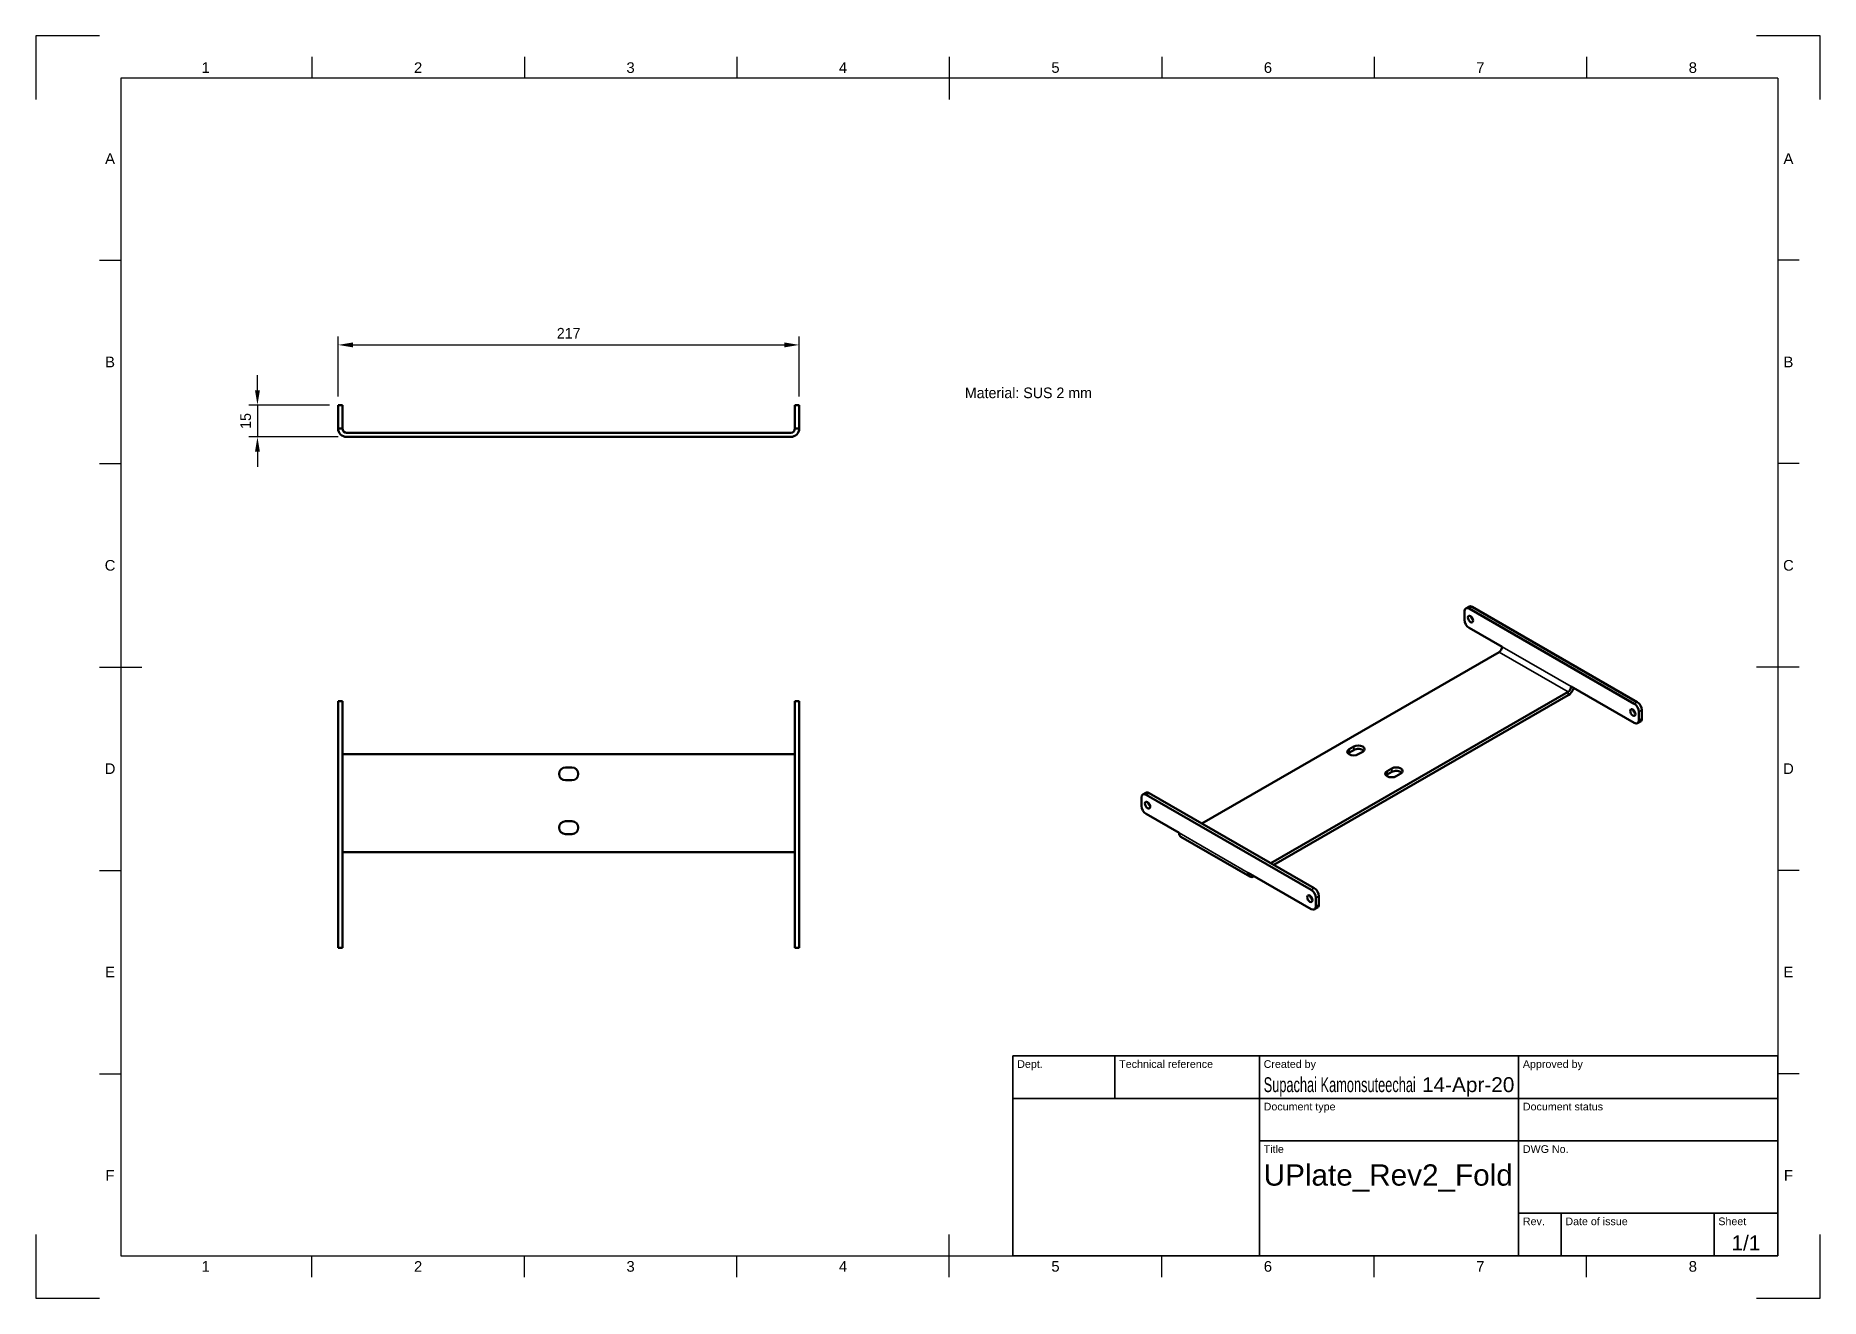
# Model space of a CAD drawing. Header units: millimetres. Extents: x 0 to 420, y 0 to 297.
import ezdxf
from ezdxf.enums import TextEntityAlignment as Align

# ---------------------------------------------------------------- set-up
doc = ezdxf.new("R2010")
doc.units = ezdxf.units.MM
doc.header["$LTSCALE"] = 0.75
for name, color, linetype, lineweight in [('Annotations', 7, 'Continuous', 25), ('Border', 7, 'Continuous', 25), ('Dimensions', 7, 'Continuous', 25), ('TitleBlock', 7, 'Continuous', 35), ('Visible', 7, 'Continuous', 50), ('Visible Narrow', 7, 'Continuous', 35)]:
    doc.layers.add(name, color=color, linetype=linetype, lineweight=lineweight)
doc.styles.add('FusionTitle', font='')
doc.styles.get("Standard").update_dxf_attribs({"font": 'cordia.ttc'})
doc.styles.get('FusionTitle').set_extended_font_data('Arial Unicode MS')
doc.dimstyles.new('ISO-25', dxfattribs={"dimtxt": 2.5, "dimasz": 3.5, "dimexe": 2, "dimexo": 2, "dimgap": 1.5, "dimtad": 1, "dimdec": 3, "dimdsep": 46, "dimtxsty": 'Standard', "dimcen": 0, "dimclrd": 256, "dimclre": 256, "dimclrt": 256, "dimazin": 2, "dimtp": 0.1, "dimtm": 0.1, "dimtfac": 0.714, "dimtdec": 3, "dimtmove": 0, "dimatfit": 3, "dimfxl": 1, "dimarcsym": 0})

# ---------------------------------------------------------------- blocks, each defined once
blk = doc.blocks.new('ISO_A3_SHEET')
at = {"layer": 'Border'}
for p, q in [((15, 297), (0, 297)), ((0, 297), (0, 282)), ((420, 297), (405, 297)), ((420, 282), (420, 297)), ((65, 292), (65, 287)), ((115, 292), (115, 287)), ((165, 292), (165, 287)), ((215, 292), (215, 282)), ((265, 292), (265, 287)), ((315, 292), (315, 287)), ((365, 292), (365, 287)), ((410, 287), (20, 287)), ((20, 287), (20, 10)), ((410, 287), (410, 10)), ((15, 244.16666), (20, 244.16666)), ((415, 244.16666), (410, 244.16666)), ((15, 196.33333), (20, 196.33333)), ((415, 196.33333), (410, 196.33333)), ((15, 148.5), (25, 148.5)), ((415, 148.5), (405, 148.5)), ((15, 100.66667), (20, 100.66667)), ((415, 100.66667), (410, 100.66667)), ((15, 52.83334), (20, 52.83334)), ((415, 52.83334), (410, 52.83334)), ((0, 15), (0, 0)), ((215, 5), (215, 15)), ((420, 0), (420, 15)), ((20, 10), (410, 10)), ((65, 5), (65, 10)), ((115, 5), (115, 10)), ((165, 5), (165, 10)), ((265, 5), (265, 10)), ((315, 5), (315, 10)), ((365, 5), (365, 10)), ((0, 0), (15, 0)), ((405, 0), (420, 0))]:
    blk.add_line(p, q, dxfattribs=at)
at = {"layer": 'Border', "style": 'FusionTitle'}
for s, p in [('1', (40, 289.5)), ('2', (90, 289.5)), ('3', (140, 289.5)), ('4', (190, 289.5)), ('5', (240, 289.5)), ('6', (290, 289.5)), ('7', (340, 289.5)), ('8', (390, 289.5)), ('A', (17.5, 268.08333)), ('A', (412.5, 268.08333)), ('B', (17.5, 220.25)), ('B', (412.5, 220.25)), ('C', (17.5, 172.41667)), ('C', (412.5, 172.41667)), ('D', (17.5, 124.58334)), ('D', (412.5, 124.58334)), ('E', (17.5, 76.75001)), ('E', (412.5, 76.75001)), ('F', (17.5, 28.91668)), ('F', (412.5, 28.91668)), ('1', (40, 7.5)), ('2', (90, 7.5)), ('3', (140, 7.5)), ('4', (190, 7.5)), ('5', (240, 7.5)), ('6', (290, 7.5)), ('7', (340, 7.5)), ('8', (390, 7.5))]:
    blk.add_text(s, height=2.5, dxfattribs=at).set_placement(p, align=Align.MIDDLE)
blk = doc.blocks.new('ISO_TITLEBLOCK')
at = {"layer": 'TitleBlock'}
for p, q in [((0, 47), (-180, 47)), ((-180, 47), (-180, 0)), ((-156, 37), (-156, 47)), ((-122, 0), (-122, 47)), ((-61, 0), (-61, 47)), ((0, 0), (0, 47)), ((-180, 37), (0, 37)), ((-122, 27), (0, 27)), ((-61, 10), (0, 10)), ((-51, 0), (-51, 10)), ((-15, 0), (-15, 10)), ((-180, 0), (0, 0))]:
    blk.add_line(p, q, dxfattribs=at)
at = {"layer": 'TitleBlock', "style": 'FusionTitle'}
for s, p in [('Dept.', (-179, 46)), ('Technical reference', (-155, 46)), ('Created by', (-121, 46)), ('Approved by', (-60, 46)), ('Document type', (-121, 36)), ('Document status', (-60, 36)), ('Title', (-121, 26)), ('DWG No.', (-60, 26)), ('Rev.', (-60, 9)), ('Date of issue', (-50, 9)), ('Sheet', (-14, 9))]:
    blk.add_text(s, height=1.8, dxfattribs=at).set_placement(p, align=Align.TOP_LEFT)
for tag, p, height in [('DEPT', (-179, 38.5), 3.5), ('TECHNICAL_REFERENCE', (-155, 38.5), 3.5), ('CREATED_BY', (-121, 38.5), 3.5), ('APPROVED_BY', (-60, 38.5), 3.5), ('DOCUMENT_TYPE', (-121, 28.5), 3.5), ('DOCUMENT_STATUS', (-60, 28.5), 3.5), ('TITLE_1', (-121, 16.5), 5), ('TITLE_2', (-121, 9), 5), ('TITLE_3', (-121, 1.5), 5), ('DATE_OF_ISSUE', (-50, 1.5), 3.5)]:
    blk.add_attdef(tag, p, '', height=height, dxfattribs=at)
for tag, p in [('CREATED_DATE', (-62, 38.5)), ('APPROVED_DATE', (-1, 38.5))]:
    blk.add_attdef(tag, text='', height=3.5, dxfattribs=at).set_placement(p, align=Align.RIGHT)
for tag, height, p in [('DRAWING_NUMBER', 5, (-30.5, 16.6)), ('REV', 3.5, (-56, 3.1)), ('SHEET', 3.5, (-7.5, 3.1))]:
    blk.add_attdef(tag, text='', height=height, dxfattribs=at).set_placement(p, align=Align.MIDDLE)
blk = doc.blocks.new('*D5')
at = {"layer": 'Defpoints', "color": 0, "transparency": 16777216}
for p in [(71.183587, 210.119948), (52.189536, 202.619948), (73.183587, 202.619948)]:
    blk.add_point(p, dxfattribs=at)
at = {"layer": 'Dimensions', "lineweight": -2, "transparency": 16777216}
for p, q in [((52.189536, 213.619948), (52.189536, 217.119948)), ((69.183587, 210.119948), (50.189536, 210.119948)), ((52.189536, 210.119948), (52.189536, 202.619948)), ((71.183587, 202.619948), (50.189536, 202.619948)), ((52.189536, 199.119948), (52.189536, 195.619948))]:
    blk.add_line(p, q, dxfattribs=at)
at = {"layer": 'Dimensions', "transparency": 16777216}
for points in [[(51.606203, 213.619948), (52.772869, 213.619948), (52.189536, 210.119948)], [(51.606203, 199.119948), (52.772869, 199.119948), (52.189536, 202.619948)]]:
    blk.add_solid(points, dxfattribs=at)
at = {"layer": 'Dimensions', "transparency": 16777216, "insert": (49.418063, 206.369948), "char_height": 2.5, "attachment_point": 5, "rotation": 90}
blk.add_mtext('15', dxfattribs=at)
blk = doc.blocks.new('*D6')
at = {"layer": 'Defpoints', "color": 0, "transparency": 16777216}
for p in [(179.683587, 224.262084), (71.183587, 210.119948), (179.683587, 210.119948)]:
    blk.add_point(p, dxfattribs=at)
at = {"layer": 'Dimensions', "lineweight": -2, "transparency": 16777216}
for p, q in [((71.183587, 212.119948), (71.183587, 226.262084)), ((74.683587, 224.262084), (176.183587, 224.262084)), ((179.683587, 212.119948), (179.683587, 226.262084))]:
    blk.add_line(p, q, dxfattribs=at)
at = {"layer": 'Dimensions', "transparency": 16777216}
for points in [[(74.683587, 224.845417), (74.683587, 223.67875), (71.183587, 224.262084)], [(176.183587, 224.845417), (176.183587, 223.67875), (179.683587, 224.262084)]]:
    blk.add_solid(points, dxfattribs=at)
at = {"layer": 'Dimensions', "transparency": 16777216, "insert": (125.433587, 227.012084), "char_height": 2.5, "attachment_point": 5}
blk.add_mtext('217', dxfattribs=at)

msp = doc.modelspace()

# ---------------------------------------------------------------- linework, layer by layer
at = {"layer": 'Visible'}
for p, q in [((72.183587, 210.119948, 27.5), (71.183587, 210.119948, 27.5)), ((179.683587, 210.119948, 27.5), (178.683587, 210.119948, 27.5)), ((71.183587, 208.619948, 29), (71.183587, 206.119948, 29)), ((72.183587, 206.119948, 29), (72.183587, 208.619948, 29)), ((178.683587, 208.619948, 29), (178.683587, 206.119948, 29)), ((179.683587, 206.119948, 29), (179.683587, 208.619948, 29)), ((71.183587, 204.619948, 27.5), (72.183587, 204.619948, 27.5)), ((177.683587, 203.619948, 6.5), (73.183587, 203.619948, 6.5)), ((177.683587, 202.619948, 6.5), (73.183587, 202.619948, 6.5)), ((178.683587, 204.619948, 27.5), (179.683587, 204.619948, 27.5))]:
    msp.add_line(p, q, dxfattribs=at)
at = {"layer": 'Visible', "extrusion": (0.707107, -0.407196, 0.578093)}
for p, q in [((336.272765, 159.565401, -47.692124), (336.272765, 161.609269, -46.25247)), ((336.584877, 162.29835, -45.38533), (337.291984, 162.705546, -45.963423)), ((376.224298, 139.829032, -12.726416), (337.333425, 162.224796, -44.521538)), ((376.931405, 140.236227, -13.304509), (338.040532, 162.631992, -45.099631)), ((345.1116, 153.249134, -41.329753), (337.333425, 157.728287, -47.688777)), ((274.418732, 111.722271, 15.889137), (344.404493, 152.024391, -41.327521)), ((361.375056, 143.883633, -28.033611), (376.224298, 135.332523, -15.893656)), ((360.667949, 142.65889, -28.03138), (290.682188, 102.35677, 29.185278)), ((360.667949, 141.841343, -28.607241), (291.392034, 101.947996, 28.029083)), ((376.972847, 135.258968, -15.029863), (377.679953, 135.666164, -15.607956)), ((377.284959, 137.991917, -12.723069), (377.284959, 135.94805, -14.162723)), ((377.992065, 136.355245, -14.740817), (377.992065, 138.399113, -13.301162)), ((309.119865, 129.180712, -8.896498), (310.180525, 129.791505, -9.763637)), ((310.180525, 128.973958, -10.339499), (309.119865, 128.363164, -9.472359)), ((312.301845, 128.569918, -8.029358), (311.241185, 127.959124, -7.162218)), ((318.064766, 124.029686, -1.58362), (319.125426, 124.640479, -2.450759)), ((319.125426, 123.822932, -3.026621), (318.064766, 123.212139, -2.159481)), ((321.246746, 123.418892, -0.71648), (320.186086, 122.808099, 0.15066)), ((260.258786, 115.791862, 14.452886), (260.258786, 117.83573, 15.89254)), ((260.570898, 118.524811, 16.75968), (261.278005, 118.932007, 16.181587)), ((300.210319, 96.055492, 49.418594), (261.319446, 118.451257, 17.623472)), ((262.026553, 118.858452, 17.045379), (300.917426, 96.462688, 48.8405)), ((269.097621, 109.475595, 20.815257), (261.319446, 113.954748, 14.456233)), ((285.777226, 99.191318, 32.955213), (269.51377, 108.556819, 19.659071)), ((285.361077, 100.110093, 34.111399), (300.210319, 91.558983, 46.251354)), ((286.78077, 99.292546, 31.799009), (286.775291, 99.28939, 31.803489)), ((301.27098, 94.218378, 49.421941), (301.27098, 92.17451, 47.982286)), ((301.978086, 92.581706, 47.404193), (301.978086, 94.625574, 48.843848)), ((300.958868, 91.485429, 47.115147), (301.665974, 91.892625, 46.537054))]:
    msp.add_line(p, q, dxfattribs=at)
at = {"layer": 'Visible', "extrusion": (-1e-16, -1, 2.967e-13)}
for p, q in [((72.183587, 140.463234, 2.25), (71.183587, 140.463234, 2.25)), ((71.183587, 83.963234, 3.75), (71.183587, 138.963234, 3.75)), ((72.183587, 138.963234, 3.75), (72.183587, 83.963234, 3.75)), ((179.683587, 140.463234, 2.25), (178.683587, 140.463234, 2.25)), ((178.683587, 83.963234, 3.75), (178.683587, 138.963234, 3.75)), ((179.683587, 83.963234, 3.75), (179.683587, 138.963234, 3.75)), ((73.183587, 127.963234, -2.75), (177.683587, 127.963234, -2.75)), ((124.683587, 124.863234, -2.75), (126.183587, 124.863234, -2.75)), ((126.183587, 121.863234, -2.75), (124.683587, 121.863234, -2.75)), ((124.683587, 112.213234, -2.75), (126.183587, 112.213234, -2.75)), ((126.183587, 109.213234, -2.75), (124.683587, 109.213234, -2.75)), ((177.683587, 104.963234, -2.75), (73.183587, 104.963234, -2.75)), ((71.183587, 82.463234, 2.25), (72.183587, 82.463234, 2.25)), ((178.683587, 82.463234, 2.25), (179.683587, 82.463234, 2.25))]:
    msp.add_line(p, q, dxfattribs=at)
at = {"layer": 'Visible', "extrusion": (0.707107, 0.407196, -0.578093)}
for centre in [(-30.060093, 177.87749, 330.325589), (-68.169952, 216.135021, 330.325589), (-30.060093, 177.87749, 222.825589), (-68.169952, 216.135021, 222.825589)]:
    msp.add_circle(centre, 0.875, dxfattribs=at)
at = {"layer": 'Visible', "extrusion": (1, 0, 0)}
for centre, start, end in [((208.619948, 27.5, 71.183587), 0, 90), ((208.619948, 27.5, 178.683587), 0, 90), ((206.119948, 27.5, 71.183587), 90, 180), ((206.119948, 27.5, 178.683587), 90, 180)]:
    msp.add_arc(centre, 1.5, start, end, dxfattribs=at)
at = {"layer": 'Visible', "extrusion": (-1, 0, 0)}
for centre, start, end in [((-208.619948, 27.5, -72.183587), 90, 180), ((-208.619948, 27.5, -179.683587), 90, 180), ((-206.119948, 27.5, -72.183587), 0, 90), ((-206.119948, 27.5, -179.683587), 0, 90)]:
    msp.add_arc(centre, 1.5, start, end, dxfattribs=at)
at = {"layer": 'Visible', "extrusion": (0, 0, -1)}
for centre, radius, start, end in [((-73.183587, 204.619948, -6.5), 2, 270, 0), ((-177.683587, 204.619948, -6.5), 2, 180, 270), ((-177.683587, 204.619948, -6.5), 1, 180, 270)]:
    msp.add_arc(centre, radius, start, end, dxfattribs=at)
at = {"layer": 'Visible'}
msp.add_arc((73.183587, 204.619948, 6.5), 1, 180, 270, dxfattribs=at)
at = {"layer": 'Visible', "extrusion": (0.707107, 0.407196, -0.578093)}
for centre, start, end in [((-28.821633, 178.405426, 330.325589), 314.889207, 44.889207), ((-30.592815, 176.641081, 330.325589), 224.889207, 314.889207), ((-67.63723, 217.37143, 330.325589), 44.889207, 134.889207), ((-69.408412, 215.607085, 330.325589), 134.889207, 224.889207), ((-28.821633, 178.405426, 222.825589), 314.889207, 44.889207), ((-30.592815, 176.641081, 222.825589), 224.889207, 314.889207), ((-67.63723, 217.37143, 222.825589), 44.889207, 134.889207), ((-69.408412, 215.607085, 222.825589), 134.889207, 224.889207)]:
    msp.add_arc(centre, 1.5, start, end, dxfattribs=at)
at = {"layer": 'Visible', "extrusion": (-0.707107, -0.407196, 0.578093)}
for centre, radius, start, end in [((28.821633, 178.405426, -331.325589), 1.5, 135.110793, 180), ((30.060093, 177.87749, -331.325589), 0.875, 233.761559, 306.238441), ((67.63723, 217.37143, -331.325589), 1.5, 45.110793, 135.110793), ((68.169952, 216.135021, -331.325589), 0.875, 233.761559, 306.238441), ((69.408412, 215.607085, -331.325589), 1.5, 360, 45.110793), ((28.821633, 178.405426, -223.825589), 1.5, 135.110793, 180), ((30.060093, 177.87749, -223.825589), 0.875, 233.761559, 306.238441), ((68.169952, 216.135021, -223.825589), 0.875, 233.761559, 306.238441), ((67.63723, 217.37143, -223.825589), 1.5, 45.110793, 135.110793), ((69.408412, 215.607085, -223.825589), 1.5, 360, 45.110793)]:
    msp.add_arc(centre, radius, start, end, dxfattribs=at)
at = {"layer": 'Visible', "extrusion": (-0.707107, 0.407196, -0.578093)}
for centre, radius, start, end in [((-304.319228, -161.694152, -157.735917), 1, 225.110793, 315.110793), ((-304.319228, -161.694152, -180.735917), 1, 225.110793, 315.110793), ((-304.319228, -161.694152, -180.735917), 2, 249.3371, 315.110793), ((-230.569594, -87.658745, -180.735917), 2, 315.110793, 45.110793)]:
    msp.add_arc(centre, radius, start, end, dxfattribs=at)
at = {"layer": 'Visible', "extrusion": (1, -1e-16, 0)}
for centre, start, end in [((138.963234, 2.25, 71.183587), 0, 90), ((138.963234, 2.25, 178.683587), 0, 90), ((83.963234, 2.25, 71.183587), 90, 180), ((83.963234, 2.25, 178.683587), 90, 180)]:
    msp.add_arc(centre, 1.5, start, end, dxfattribs=at)
at = {"layer": 'Visible', "extrusion": (-1, 1e-16, 0)}
for centre, start, end in [((-138.963234, 2.25, -72.183587), 90, 180), ((-138.963234, 2.25, -179.683587), 90, 180), ((-83.963234, 2.25, -72.183587), 0, 90), ((-83.963234, 2.25, -179.683587), 0, 90)]:
    msp.add_arc(centre, 1.5, start, end, dxfattribs=at)
at = {"layer": 'Visible', "extrusion": (-1e-16, -1, 2.967e-13)}
for centre in [(73.183587, -1.75, -127.963234), (73.183587, -1.75, -104.963234)]:
    msp.add_arc(centre, 1, 180, 270, dxfattribs=at)
at = {"layer": 'Visible', "extrusion": (1e-16, 1, -2.967e-13)}
for centre in [(-177.683587, -1.75, 127.963234), (-177.683587, -1.75, 104.963234)]:
    msp.add_arc(centre, 1, 180, 270, dxfattribs=at)
at = {"layer": 'Visible', "extrusion": (-2e-16, -0.817547, -0.575862)}
for centre, start, end in [((310.180525, -80.60287, -100.488167), 45, 225), ((311.241185, -81.66353, -100.488167), 225, 45), ((319.125426, -71.657969, -100.488167), 45, 225), ((320.186086, -72.71863, -100.488167), 225, 45)]:
    msp.add_arc(centre, 1.5, start, end, dxfattribs=at)
at = {"layer": 'Visible', "extrusion": (2e-16, 0.817547, 0.575862)}
for centre, start, end in [((-310.180525, -80.60287, 99.488167), 315, 331.755756), ((-311.241185, -81.66353, 99.488167), 208.244244, 315), ((-319.125426, -71.657969, 99.488167), 315, 331.755756), ((-320.186086, -72.71863, 99.488167), 208.244244, 315)]:
    msp.add_arc(centre, 1.5, start, end, dxfattribs=at)
at = {"layer": 'Visible', "extrusion": (0, -2.967e-13, -1)}
for centre, start, end in [((-124.683587, 123.363234, 2.75), 270, 90), ((-126.183587, 123.363234, 2.75), 90, 270), ((-124.683587, 110.713234, 2.75), 270, 90), ((-126.183587, 110.713234, 2.75), 90, 270)]:
    msp.add_arc(centre, 1.5, start, end, dxfattribs=at)
at = {"layer": 'Visible', "extrusion": (0.707107, -0.407196, 0.578093)}
msp.add_arc((230.569594, -87.658745, 157.735917), 2, 134.889207, 180, dxfattribs=at)
at = {"layer": 'Visible Narrow', "extrusion": (0.707107, -0.407196, 0.578093)}
for p, q in [((337.333425, 162.224796, -44.521538), (338.040532, 162.631992, -45.099631)), ((360.667949, 142.65889, -28.03138), (344.404493, 152.024391, -41.327521)), ((345.1116, 153.249134, -41.329753), (361.375056, 143.883633, -28.033611)), ((360.667949, 141.841343, -28.607241), (360.667949, 142.65889, -28.03138)), ((376.931405, 140.236227, -13.304509), (376.224298, 139.829032, -12.726416)), ((377.284959, 137.991917, -12.723069), (377.992065, 138.399113, -13.301162)), ((377.992065, 136.355245, -14.740817), (377.284959, 135.94805, -14.162723)), ((309.119865, 129.180712, -8.896498), (309.119865, 128.363164, -9.472359)), ((310.180525, 129.791505, -9.763637), (310.180525, 128.973958, -10.339499)), ((318.064766, 124.029686, -1.58362), (318.064766, 123.212139, -2.159481)), ((319.125426, 124.640479, -2.450759), (319.125426, 123.822932, -3.026621)), ((261.319446, 118.451257, 17.623472), (262.026553, 118.858452, 17.045379)), ((269.097621, 109.475595, 20.815257), (285.361077, 100.110093, 34.111399)), ((286.775291, 99.295702, 31.807935), (286.775291, 99.28939, 31.803489)), ((300.917426, 96.462688, 48.8405), (300.210319, 96.055492, 49.418594)), ((301.27098, 94.218378, 49.421941), (301.978086, 94.625574, 48.843848)), ((301.978086, 92.581706, 47.404193), (301.27098, 92.17451, 47.982286))]:
    msp.add_line(p, q, dxfattribs=at)

# ---------------------------------------------------------------- block references
at = {"layer": 'Border'}
msp.add_blockref('ISO_A3_SHEET', (0, 0), dxfattribs=at)
at = {"layer": 'TitleBlock'}
ref = msp.add_blockref('ISO_TITLEBLOCK', (410, 10), dxfattribs=at)
ref.add_attrib('CREATED_DATE', '14-Apr-20', dxfattribs={"height": 3.5, "style": 'FusionTitle'}).set_placement((348, 48.5), align=Align.RIGHT)
ref.add_attrib('SHEET', '1/1', dxfattribs={"height": 3.5, "style": 'FusionTitle'}).set_placement((402.5, 13.1), align=Align.MIDDLE)
ref.add_attrib('TITLE_1', 'UPlate_Rev2_Fold', (289, 26.5), dxfattribs={"height": 5, "style": 'FusionTitle'})
ref.add_attrib('CREATED_BY', 'Supachai Kamonsuteechai', (289, 48.5), dxfattribs={"height": 3.5, "style": 'FusionTitle', "width": 0.615603})

# ---------------------------------------------------------------- texts
at = {"layer": 'Annotations', "insert": (218.676496, 214.241769), "char_height": 2.5, "attachment_point": 1}
msp.add_mtext_dynamic_manual_height_columns('Material: SUS 2 mm', width=138.337455, gutter_width=12.5, heights=[0], dxfattribs=at)

# ---------------------------------------------------------------- dimensions: what is measured, and where the dimension line sits
at = {"layer": 'Dimensions'}
dim = msp.add_aligned_dim(p1=(71.183587, 210.119948), p2=(179.683587, 210.119948), distance=14.142136, dimstyle='ISO-25', override={"dimlfac": 2, "dimclrd": 256, "dimclre": 256}, dxfattribs=at)
dim.commit()
dim.dimension.update_dxf_attribs({"geometry": '*D6', "text_midpoint": (125.433587, 227.012084)})
dim = msp.add_linear_dim(base=(52.189536, 202.619948), p1=(71.183587, 210.119948), p2=(73.183587, 202.619948), angle=270, dimstyle='ISO-25', override={"dimlfac": 2, "dimclrd": 256, "dimclre": 256}, dxfattribs=at)
dim.commit()
dim.dimension.update_dxf_attribs({"geometry": '*D5', "text_midpoint": (49.418063, 206.369948)})

doc.saveas('drawing.dxf')
